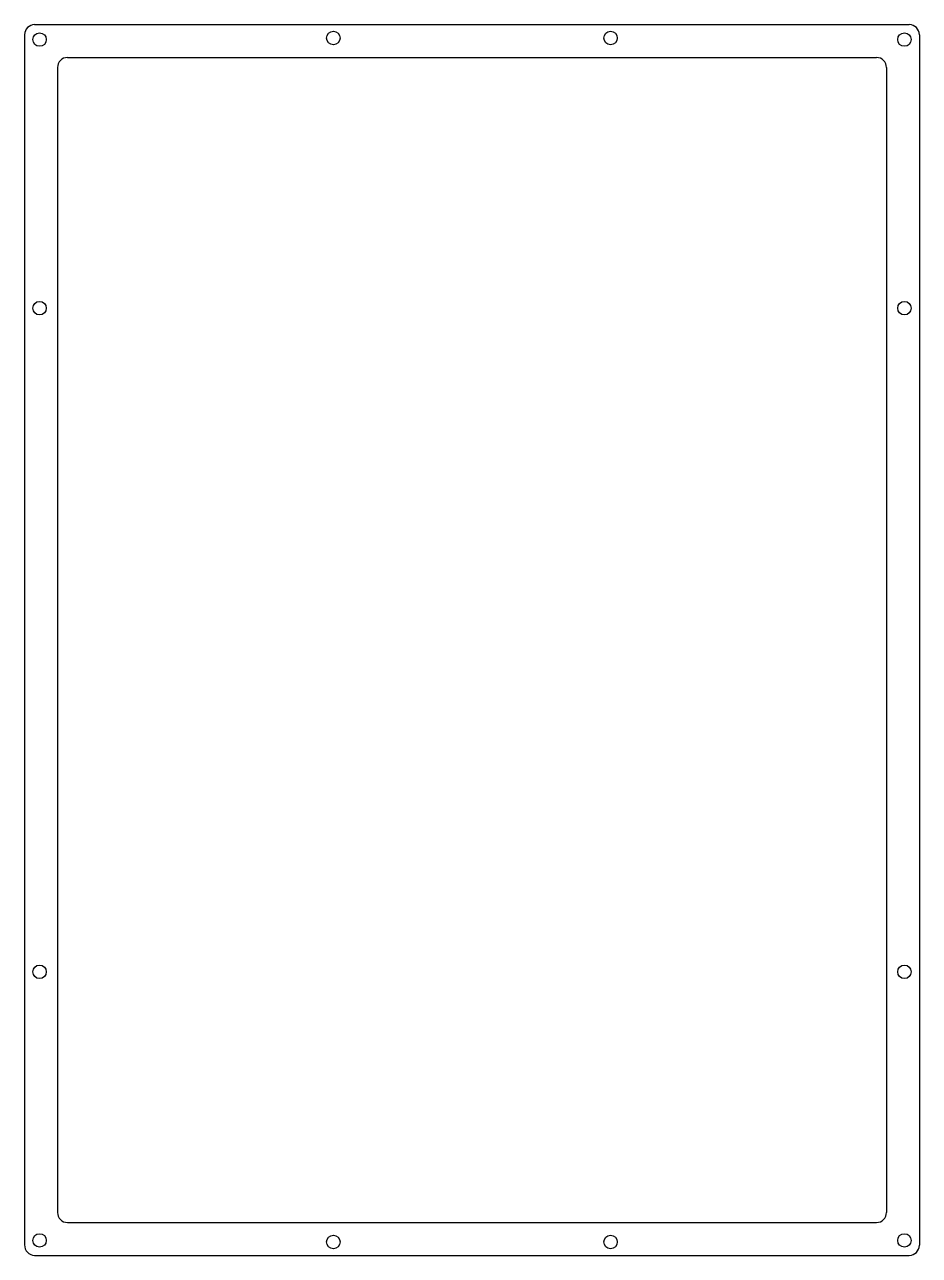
# Model space of a CAD drawing. Header units: millimetres. Extents: x -141 to 125, y -233 to 133.
import ezdxf

# ---------------------------------------------------------------- set-up
doc = ezdxf.new("R2010")
doc.units = ezdxf.units.MM

msp = doc.modelspace()

# ---------------------------------------------------------------- linework, layer by layer
at = {"color": 7, "linetype": 'Continuous'}
for p, q in [((-138.21, 133.3), (122.39, 133.3)), ((-141.21, 130.3), (-141.21, -230.2)), ((125.39, 130.3), (125.39, -230.3)), ((-128.41, 123.5), (112.59, 123.5)), ((-131.41, 120.5), (-131.41, -220.5)), ((115.59, 120.5), (115.59, -220.5)), ((-128.41, -223.5), (112.59, -223.5)), ((-138.21, -233.3), (122.39, -233.3))]:
    msp.add_line(p, q, dxfattribs=at)
for centre in [(-136.74, 128.84), (-49.21, 129.3), (33.39, 129.3), (120.93, 128.84), (-136.74, 48.84), (120.93, 48.84), (-136.74, -148.84), (120.93, -148.84), (-136.74, -228.84), (120.93, -228.84), (-49.21, -229.3), (33.39, -229.3)]:
    msp.add_circle(centre, 2, dxfattribs=at)
for centre, start, end in [((-138.21, 130.3), 90, 180), ((122.39, 130.3), 0, 90), ((-128.41, 120.5), 90, 180), ((112.59, 120.5), 0, 90), ((-128.41, -220.5), 180, 270), ((112.59, -220.5), 270, 0), ((-138.21, -230.3), 178.0898, 270), ((122.39, -230.3), 270, 0)]:
    msp.add_arc(centre, 3, start, end, dxfattribs=at)

doc.saveas('drawing.dxf')
